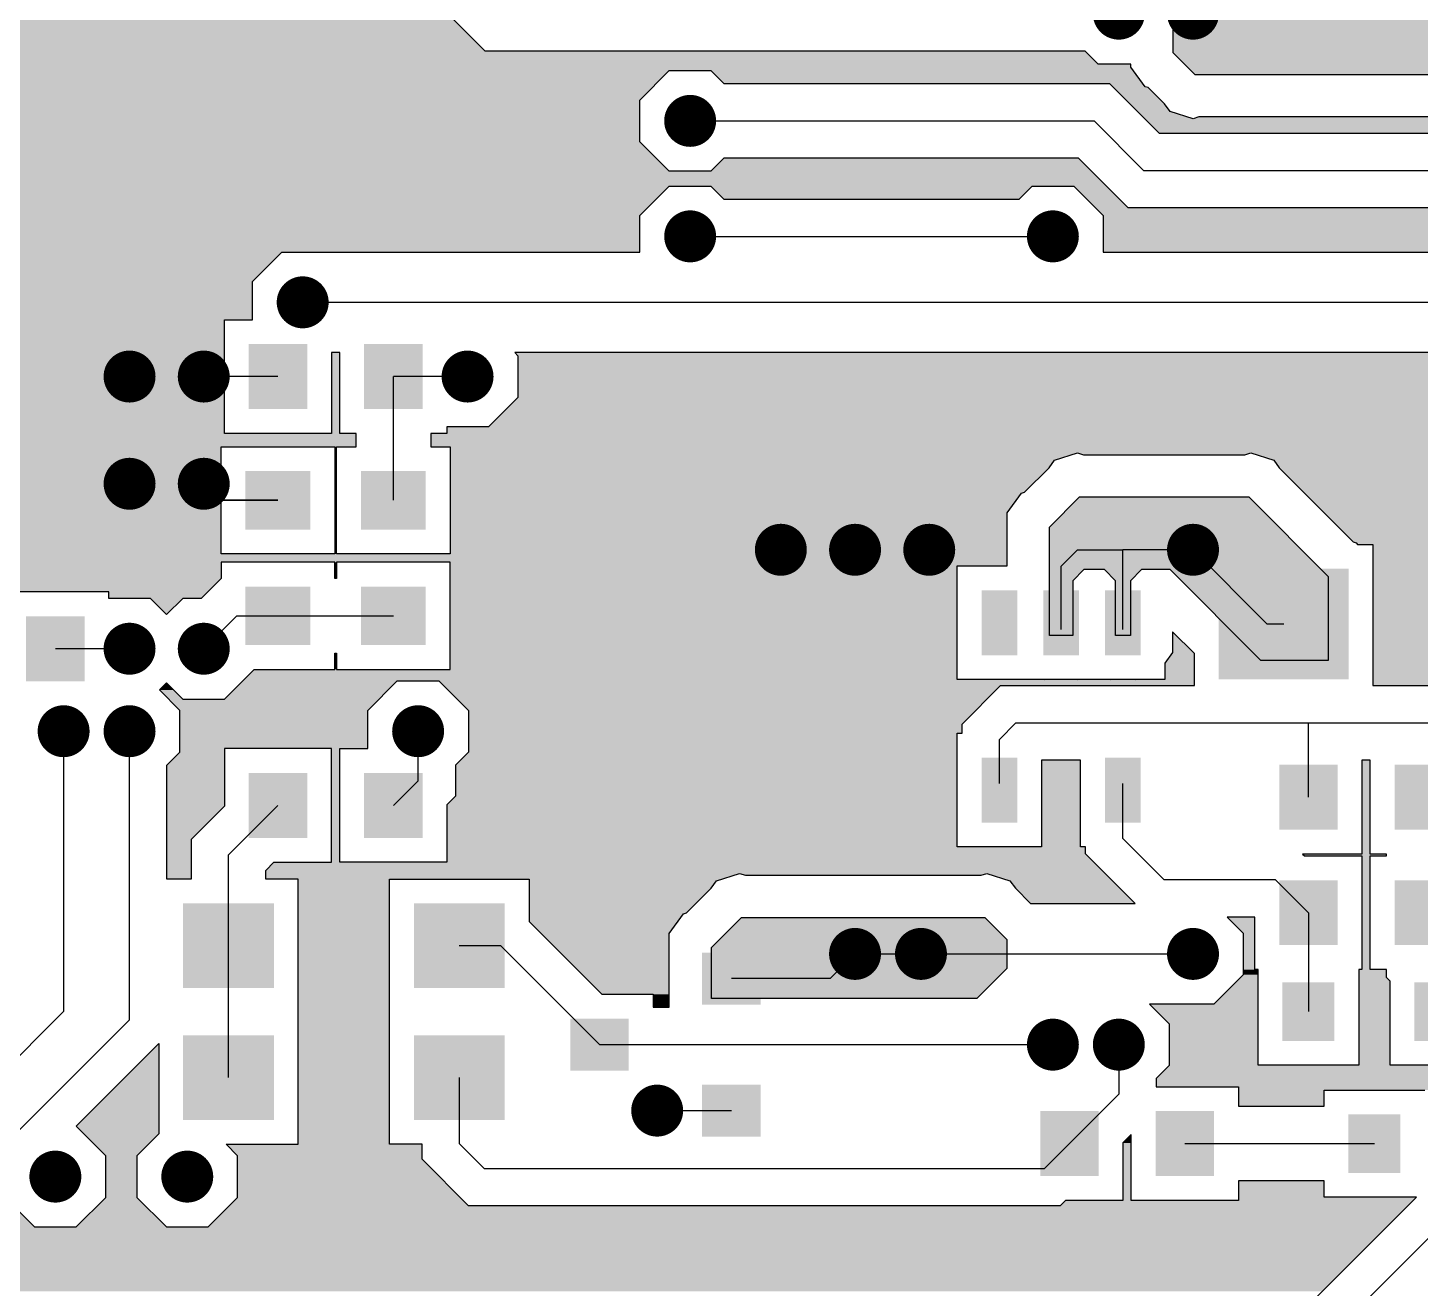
# Model space of a CAD drawing. Extents: x 295 to 953, y 10 to 290.
# Drawn here: x 757.97 to 793.36, y 150.48 to 182.5 of the extents above; entities that cross this region are included whole.
import ezdxf

# ---------------------------------------------------------------- set-up
doc = ezdxf.new("R2010")
doc.units = 0
doc.header["$LTSCALE"] = 5
doc.header["$MEASUREMENT"] = 0
doc.layers.get('0').update_dxf_attribs({"linetype": 'CONTINUOUS', "lineweight": 25})
doc.layers.add('L4-BOTTOM_GBR', color=6, linetype='CONTINUOUS')

msp = doc.modelspace()

# ---------------------------------------------------------------- linework, layer by layer
at = {"color": 7, "const_width": 0.66}
for points in [[(786.035, 182.86, -1), (785.375, 182.86, -1)], [(787.921, 182.86, -1), (787.261, 182.86, -1)], [(775.139, 180.136, -1), (774.479, 180.136, -1)], [(775.139, 177.202, -1), (774.479, 177.202, -1)], [(784.359, 177.202, -1), (783.699, 177.202, -1)], [(765.29, 175.526, -1), (764.63, 175.526, -1)], [(760.889, 173.64, -1), (760.229, 173.64, -1)], [(762.775, 173.64, -1), (762.115, 173.64, -1)], [(769.481, 173.64, -1), (768.821, 173.64, -1)], [(760.889, 170.916, -1), (760.229, 170.916, -1)], [(762.775, 170.916, -1), (762.115, 170.916, -1)], [(777.444, 169.239, -1), (776.784, 169.239, -1)], [(779.33, 169.239, -1), (778.67, 169.239, -1)], [(781.216, 169.239, -1), (780.556, 169.239, -1)], [(787.921, 169.239, -1), (787.261, 169.239, -1)], [(760.889, 166.725, -1), (760.229, 166.725, -1)], [(762.775, 166.725, -1), (762.115, 166.725, -1)], [(759.213, 164.629, -1), (758.553, 164.629, -1)], [(760.889, 164.629, -1), (760.229, 164.629, -1)], [(768.224, 164.629, -1), (767.564, 164.629, -1)], [(779.33, 158.971, -1), (778.67, 158.971, -1)], [(781.006, 158.971, -1), (780.346, 158.971, -1)], [(787.921, 158.971, -1), (787.261, 158.971, -1)], [(784.359, 156.666, -1), (783.699, 156.666, -1)], [(786.035, 156.666, -1), (785.375, 156.666, -1)], [(774.301, 154.99, -1), (773.641, 154.99, -1)], [(759.003, 153.313, -1), (758.343, 153.313, -1)], [(762.356, 153.313, -1), (761.696, 153.313, -1)]]:
    msp.add_lwpolyline(points, format="xyb", close=True, dxfattribs=at)
at = {"color": 7}
for points in [[(763.589, 174.465), (763.589, 172.815), (765.074, 174.465), (765.074, 172.815)], [(766.522, 174.465), (766.522, 172.815), (768.007, 174.465), (768.007, 172.815)], [(763.506, 171.239), (763.506, 169.754), (765.156, 171.239), (765.156, 169.754)], [(766.44, 171.239), (766.44, 169.754), (768.09, 171.239), (768.09, 169.754)], [(788.246, 168.756), (788.246, 165.951), (791.546, 168.756), (791.546, 165.951)], [(763.506, 168.305), (763.506, 166.82), (765.156, 168.305), (765.156, 166.82)], [(766.44, 168.305), (766.44, 166.82), (768.09, 168.305), (768.09, 166.82)], [(782.217, 168.206), (782.217, 166.556), (783.125, 168.206), (783.125, 166.556)], [(783.785, 168.206), (783.785, 166.556), (784.692, 168.206), (784.692, 166.556)], [(785.352, 168.206), (785.352, 166.556), (786.26, 168.206), (786.26, 166.556)], [(757.931, 167.549), (757.931, 165.899), (759.416, 167.549), (759.416, 165.899)], [(782.217, 163.959), (782.217, 162.309), (783.125, 163.959), (783.125, 162.309)], [(785.352, 163.959), (785.352, 162.309), (786.26, 163.959), (786.26, 162.309)], [(763.589, 163.568), (763.589, 161.918), (765.074, 163.568), (765.074, 161.918)], [(766.522, 163.568), (766.522, 161.918), (768.007, 163.568), (768.007, 161.918)], [(789.782, 163.778), (789.782, 162.128), (791.267, 163.778), (791.267, 162.128)], [(792.716, 163.778), (792.716, 162.128), (794.201, 163.778), (794.201, 162.128)], [(789.782, 160.844), (789.782, 159.194), (791.267, 160.844), (791.267, 159.194)], [(792.716, 160.844), (792.716, 159.194), (794.201, 160.844), (794.201, 159.194)], [(761.919, 160.253), (761.919, 158.108), (764.229, 160.253), (764.229, 158.108)], [(767.786, 160.253), (767.786, 158.108), (770.096, 160.253), (770.096, 158.108)], [(775.114, 159.002), (775.114, 157.683), (776.599, 159.002), (776.599, 157.683)], [(789.865, 158.247), (789.865, 156.762), (791.185, 158.247), (791.185, 156.762)], [(793.218, 158.247), (793.218, 156.762), (794.538, 158.247), (794.538, 156.762)], [(771.761, 157.326), (771.761, 156.006), (773.246, 157.326), (773.246, 156.006)], [(761.919, 156.9), (761.919, 154.755), (764.229, 156.9), (764.229, 154.755)], [(767.786, 156.9), (767.786, 154.755), (770.096, 156.9), (770.096, 154.755)], [(775.114, 155.65), (775.114, 154.33), (776.599, 155.65), (776.599, 154.33)], [(783.706, 154.976), (783.706, 153.327), (785.191, 154.976), (785.191, 153.327)], [(786.639, 154.976), (786.639, 153.327), (788.124, 154.976), (788.124, 153.327)], [(791.541, 154.894), (791.541, 153.409), (792.861, 154.894), (792.861, 153.409)]]:
    msp.add_solid(points, dxfattribs=at)
at = {"layer": 'L4-BOTTOM_GBR', "color": 7}
for p, q in [((769.596, 181.911), (767.993, 183.515)), ((787.086, 181.863), (787.086, 183.228)), ((784.846, 181.911), (769.596, 181.911)), ((785.176, 181.581), (784.846, 181.911)), ((786.014, 181.581), (785.176, 181.581)), ((786.014, 181.504), (786.014, 181.581)), ((787.642, 181.307), (787.086, 181.863)), ((773.53, 180.665), (774.279, 181.414)), ((774.279, 181.414), (775.338, 181.414)), ((775.338, 181.414), (775.668, 181.084)), ((786.377, 181.005), (786.014, 181.504)), ((811.638, 181.307), (787.642, 181.307)), ((775.668, 181.084), (785.469, 181.084)), ((785.469, 181.084), (786.727, 179.827)), ((786.453, 180.981), (786.377, 181.005)), ((786.867, 180.565), (786.453, 180.981)), ((773.53, 179.606), (773.53, 180.665)), ((787.006, 180.377), (786.867, 180.565)), ((787.591, 180.185), (787.006, 180.377)), ((787.741, 180.235), (787.591, 180.185)), ((811.539, 180.235), (787.741, 180.235)), ((774.809, 180.136), (785.077, 180.136)), ((786.334, 178.878), (785.077, 180.136)), ((786.727, 179.827), (801.191, 179.827)), ((774.279, 178.857), (773.53, 179.606)), ((775.668, 179.187), (775.338, 178.857)), ((784.684, 179.187), (775.668, 179.187)), ((785.941, 177.93), (784.684, 179.187)), ((775.338, 178.857), (774.279, 178.857)), ((786.334, 178.878), (802.05, 178.878)), ((773.53, 177.732), (774.279, 178.481)), ((774.279, 178.481), (775.338, 178.481)), ((775.338, 178.481), (775.668, 178.151)), ((783.169, 178.151), (783.499, 178.481)), ((783.499, 178.481), (784.559, 178.481)), ((784.559, 178.481), (785.308, 177.732)), ((775.668, 178.151), (783.169, 178.151)), ((773.53, 176.804), (773.53, 177.732)), ((785.308, 177.732), (785.308, 176.804)), ((801.191, 177.93), (785.941, 177.93)), ((774.809, 177.202), (784.029, 177.202)), ((763.681, 176.055), (764.43, 176.804)), ((764.43, 176.804), (773.53, 176.804)), ((785.308, 176.804), (800.694, 176.804)), ((763.681, 175.083), (763.681, 176.055)), ((764.96, 175.526), (800.164, 175.526)), ((762.97, 175.083), (763.681, 175.083)), ((762.97, 172.196), (762.97, 175.083)), ((765.692, 174.247), (765.692, 172.196)), ((765.904, 174.247), (765.692, 174.247)), ((765.904, 172.196), (765.904, 174.247)), ((770.352, 174.247), (770.43, 174.169)), ((800.694, 174.247), (770.352, 174.247)), ((770.43, 174.169), (770.43, 173.11)), ((764.331, 173.64), (762.445, 173.64)), ((764.331, 173.64), (762.97, 173.64)), ((769.151, 173.64), (767.265, 173.64)), ((767.265, 170.496), (767.265, 173.64)), ((770.43, 173.11), (769.68, 172.361)), ((768.626, 172.361), (768.626, 172.196)), ((769.68, 172.361), (768.626, 172.361)), ((765.692, 172.196), (762.97, 172.196)), ((766.316, 172.196), (765.904, 172.196)), ((766.316, 171.858), (766.316, 172.196)), ((768.214, 172.196), (768.214, 171.858)), ((768.626, 172.196), (768.214, 172.196)), ((762.887, 171.858), (765.775, 171.858)), ((762.887, 169.135), (762.887, 171.858)), ((765.775, 171.858), (765.775, 169.135)), ((765.821, 171.858), (766.316, 171.858)), ((765.821, 169.135), (765.821, 171.858)), ((768.214, 171.858), (768.709, 171.858)), ((768.709, 171.858), (768.709, 169.135)), ((784.072, 171.513), (784.658, 171.704)), ((784.658, 171.704), (784.808, 171.655)), ((784.808, 171.655), (788.908, 171.655)), ((788.908, 171.655), (789.058, 171.704)), ((789.058, 171.704), (789.644, 171.513)), ((783.31, 170.699), (783.933, 171.325)), ((783.933, 171.325), (784.072, 171.513)), ((789.644, 171.513), (789.781, 171.325)), ((789.781, 171.325), (791.663, 169.442)), ((762.445, 170.916), (762.864, 170.496)), ((782.871, 170.176), (783.234, 170.675)), ((783.234, 170.675), (783.31, 170.699)), ((762.864, 170.496), (764.331, 170.496)), ((764.331, 170.496), (762.887, 170.496)), ((783.943, 169.817), (784.709, 170.582)), ((784.709, 170.582), (789.007, 170.582)), ((789.007, 170.582), (791.03, 168.559)), ((782.871, 168.827), (782.871, 170.176)), ((783.943, 167.058), (783.943, 169.817)), ((784.658, 169.239), (784.238, 168.82)), ((784.658, 169.239), (785.806, 169.239)), ((785.806, 167.216), (785.806, 169.239)), ((787.591, 169.239), (785.806, 169.239)), ((787.591, 169.239), (789.477, 167.353)), ((791.663, 169.442), (791.739, 169.417)), ((791.739, 169.417), (791.771, 169.374)), ((791.771, 169.374), (792.165, 169.374)), ((792.165, 169.374), (792.165, 165.787)), ((765.775, 169.135), (762.887, 169.135)), ((762.887, 168.924), (762.887, 168.508)), ((765.775, 168.924), (762.887, 168.924)), ((765.775, 168.511), (765.775, 168.924)), ((768.709, 169.135), (765.821, 169.135)), ((765.821, 168.924), (765.821, 168.511)), ((768.709, 168.924), (765.821, 168.924)), ((768.709, 166.201), (768.709, 168.924)), ((781.598, 168.827), (782.871, 168.827)), ((781.598, 165.939), (781.598, 168.827)), ((784.238, 168.61), (784.238, 168.82)), ((762.887, 168.508), (762.383, 168.003)), ((765.821, 168.511), (765.775, 168.511)), ((784.238, 167.216), (784.238, 168.61)), ((784.816, 168.734), (784.534, 168.452)), ((785.337, 168.734), (784.816, 168.734)), ((785.62, 168.452), (785.337, 168.734)), ((786.283, 168.734), (786.001, 168.452)), ((787.014, 168.734), (786.283, 168.734)), ((789.319, 166.429), (787.014, 168.734)), ((791.03, 168.559), (791.03, 166.429)), ((760.035, 168.168), (757.312, 168.168)), ((760.035, 168.003), (760.035, 168.168)), ((784.534, 168.452), (784.534, 167.058)), ((785.62, 167.058), (785.62, 168.452)), ((786.001, 168.452), (786.001, 167.058)), ((761.089, 168.003), (760.035, 168.003)), ((761.501, 167.591), (761.089, 168.003)), ((761.916, 168.003), (761.501, 167.591)), ((762.383, 168.003), (761.916, 168.003)), ((762.445, 166.725), (763.283, 167.563)), ((763.283, 167.563), (764.331, 167.563)), ((764.331, 167.563), (767.265, 167.563)), ((784.534, 167.058), (783.943, 167.058)), ((786.001, 167.058), (785.62, 167.058)), ((787.073, 167.158), (787.073, 166.625)), ((787.628, 166.604), (787.073, 167.158)), ((789.896, 167.353), (789.477, 167.353)), ((760.559, 166.725), (758.673, 166.725)), ((765.775, 166.614), (765.821, 166.614)), ((765.775, 166.201), (765.775, 166.614)), ((765.821, 166.614), (765.821, 166.201)), ((787.073, 166.625), (786.878, 166.358)), ((786.878, 166.358), (786.878, 165.939)), ((787.628, 165.787), (787.628, 166.604)), ((791.03, 166.429), (789.319, 166.429)), ((762.975, 165.446), (763.724, 166.195)), ((763.724, 166.201), (765.775, 166.201)), ((763.724, 166.195), (763.724, 166.201)), ((765.821, 166.201), (768.709, 166.201)), ((761.32, 165.677), (761.501, 165.858)), ((761.838, 165.159), (761.32, 165.677)), ((761.501, 165.858), (761.916, 165.446)), ((766.615, 165.159), (767.364, 165.908)), ((767.364, 165.908), (768.423, 165.908)), ((768.423, 165.908), (769.172, 165.159)), ((783.814, 165.939), (781.598, 165.939)), ((781.722, 164.812), (782.697, 165.787)), ((782.697, 165.787), (787.628, 165.787)), ((783.819, 165.936), (783.814, 165.939)), ((783.824, 165.939), (783.819, 165.936)), ((784.653, 165.939), (783.824, 165.939)), ((784.658, 165.936), (784.653, 165.939)), ((784.662, 165.939), (784.658, 165.936)), ((785.491, 165.939), (784.662, 165.939)), ((785.496, 165.936), (785.491, 165.939)), ((785.501, 165.939), (785.496, 165.936)), ((786.119, 165.939), (785.501, 165.939)), ((786.124, 165.936), (786.119, 165.939)), ((786.129, 165.939), (786.124, 165.936)), ((786.878, 165.939), (786.129, 165.939)), ((792.165, 165.787), (794.543, 165.787)), ((761.916, 165.446), (762.975, 165.446)), ((761.838, 164.099), (761.838, 165.159)), ((766.615, 164.187), (766.615, 165.159)), ((769.172, 165.159), (769.172, 164.099)), ((758.883, 164.629), (758.883, 157.504)), ((760.559, 157.295), (760.559, 164.629)), ((767.894, 163.372), (767.894, 164.629)), ((781.598, 164.578), (781.722, 164.578)), ((781.598, 161.69), (781.598, 164.578)), ((781.722, 164.578), (781.722, 164.812)), ((783.09, 164.839), (782.671, 164.419)), ((783.09, 164.839), (790.525, 164.839)), ((790.525, 164.839), (796.811, 164.839)), ((790.525, 162.953), (790.525, 164.839)), ((782.671, 163.299), (782.671, 164.419)), ((761.508, 163.769), (761.838, 164.099)), ((762.97, 164.187), (762.97, 162.723)), ((765.692, 164.187), (762.97, 164.187)), ((765.692, 161.299), (765.692, 164.187)), ((765.904, 164.187), (766.615, 164.187)), ((765.904, 161.299), (765.904, 164.187)), ((769.172, 164.099), (768.842, 163.769)), ((783.743, 163.89), (783.743, 161.69)), ((784.733, 163.89), (783.743, 163.89)), ((784.733, 161.69), (784.733, 163.89)), ((791.886, 163.89), (791.886, 161.509)), ((792.097, 163.89), (791.886, 163.89)), ((792.097, 161.509), (792.097, 163.89)), ((761.508, 160.872), (761.508, 163.769)), ((768.842, 163.769), (768.842, 162.979)), ((767.265, 162.743), (767.894, 163.372)), ((785.806, 161.905), (785.806, 163.299)), ((768.842, 162.979), (768.626, 162.763)), ((762.97, 162.723), (762.125, 161.878)), ((764.331, 162.743), (763.074, 161.486)), ((768.626, 162.763), (768.626, 161.299)), ((762.125, 161.878), (762.125, 160.872)), ((785.806, 161.905), (786.854, 160.857)), ((763.074, 159.181), (763.074, 161.486)), ((783.743, 161.69), (781.598, 161.69)), ((784.857, 161.69), (784.733, 161.69)), ((784.857, 161.512), (784.857, 161.69)), ((786.119, 160.25), (784.857, 161.512)), ((790.376, 161.509), (790.423, 161.463)), ((791.886, 161.509), (790.376, 161.509)), ((790.423, 161.463), (791.886, 161.463)), ((791.886, 161.463), (791.886, 158.575)), ((792.51, 161.509), (792.097, 161.509)), ((792.097, 161.463), (792.51, 161.463)), ((792.097, 158.575), (792.097, 161.463)), ((792.51, 161.463), (792.51, 161.509)), ((764.023, 161.093), (764.229, 161.299)), ((764.023, 160.872), (764.023, 161.093)), ((764.229, 161.299), (765.692, 161.299)), ((768.626, 161.299), (765.904, 161.299)), ((762.125, 160.872), (761.508, 160.872)), ((764.848, 160.872), (764.023, 160.872)), ((764.848, 154.137), (764.848, 160.872)), ((767.168, 160.872), (770.715, 160.872)), ((767.168, 154.137), (767.168, 160.872)), ((770.715, 160.872), (770.715, 159.796)), ((775.342, 160.638), (775.48, 160.826)), ((775.48, 160.826), (776.066, 161.017)), ((776.066, 161.017), (776.216, 160.968)), ((776.216, 160.968), (782.202, 160.968)), ((782.202, 160.968), (782.353, 161.017)), ((782.353, 161.017), (782.938, 160.826)), ((782.938, 160.826), (783.075, 160.638)), ((789.687, 160.857), (786.854, 160.857)), ((790.525, 160.019), (789.687, 160.857)), ((774.718, 160.012), (775.342, 160.638)), ((783.075, 160.638), (783.463, 160.25)), ((774.279, 159.489), (774.642, 159.988)), ((774.642, 159.988), (774.718, 160.012)), ((783.463, 160.25), (786.119, 160.25)), ((790.525, 160.019), (790.525, 157.504)), ((770.715, 159.796), (772.566, 157.945)), ((775.352, 159.13), (776.117, 159.895)), ((776.117, 159.895), (782.301, 159.895)), ((782.301, 159.895), (782.857, 159.339)), ((788.462, 159.908), (788.87, 159.501)), ((789.164, 159.908), (788.462, 159.908)), ((789.164, 158.575), (789.164, 159.908)), ((774.279, 157.615), (774.279, 159.489)), ((782.857, 159.339), (782.857, 158.603)), ((788.87, 159.501), (788.87, 158.441)), ((763.074, 155.828), (763.074, 159.181)), ((768.941, 159.181), (769.989, 159.181)), ((772.504, 156.666), (769.989, 159.181)), ((775.352, 157.838), (775.352, 159.13)), ((779, 158.971), (778.371, 158.343)), ((779, 158.971), (787.591, 158.971)), ((782.857, 158.603), (782.092, 157.838)), ((789.246, 158.575), (789.164, 158.575)), ((789.246, 156.143), (789.246, 158.575)), ((791.804, 158.575), (791.804, 156.143)), ((791.886, 158.575), (791.804, 158.575)), ((792.51, 158.575), (792.097, 158.575)), ((792.51, 158.369), (792.51, 158.575)), ((778.371, 158.343), (775.856, 158.343)), ((788.87, 158.441), (788.121, 157.692)), ((792.599, 158.28), (792.51, 158.369)), ((792.599, 156.143), (792.599, 158.28)), ((772.566, 157.945), (773.865, 157.945)), ((773.865, 157.945), (773.865, 157.615)), ((756.787, 155.409), (758.883, 157.504)), ((773.865, 157.615), (774.279, 157.615)), ((782.092, 157.838), (775.352, 157.838)), ((786.487, 157.692), (786.984, 157.196)), ((788.121, 157.692), (786.487, 157.692)), ((760.559, 157.295), (757.416, 154.151)), ((786.984, 157.196), (786.984, 156.136)), ((759.198, 154.592), (761.3, 156.694)), ((761.3, 156.694), (761.3, 154.396)), ((772.504, 156.666), (784.029, 156.666)), ((785.705, 156.666), (785.705, 155.409)), ((798.278, 156.457), (790.944, 149.122)), ((786.984, 156.136), (786.654, 155.806)), ((791.804, 156.143), (789.246, 156.143)), ((795.157, 156.143), (792.599, 156.143)), ((768.941, 155.828), (768.941, 154.151)), ((786.654, 155.806), (786.654, 155.595)), ((784.448, 154.151), (785.705, 155.409)), ((786.654, 155.595), (788.743, 155.595)), ((788.743, 155.595), (788.743, 155.1)), ((790.923, 155.513), (793.48, 155.513)), ((790.923, 155.1), (790.923, 155.513)), ((788.743, 155.1), (790.923, 155.1)), ((773.971, 154.99), (775.856, 154.99)), ((759.203, 154.592), (759.198, 154.592)), ((759.952, 153.843), (759.203, 154.592)), ((761.3, 154.396), (760.747, 153.843)), ((786.02, 154.382), (785.809, 154.171)), ((786.02, 152.708), (786.02, 154.382)), ((763.011, 154.137), (764.848, 154.137)), ((763.305, 153.843), (763.011, 154.137)), ((767.993, 154.137), (767.168, 154.137)), ((767.993, 153.759), (767.993, 154.137)), ((769.57, 153.523), (768.941, 154.151)), ((784.448, 154.151), (783.819, 153.523)), ((785.809, 154.171), (785.809, 152.708)), ((787.382, 154.151), (792.201, 154.151)), ((759.952, 152.784), (759.952, 153.843)), ((760.747, 153.843), (760.747, 152.784)), ((763.305, 152.784), (763.305, 153.843)), ((769.177, 152.574), (767.993, 153.759)), ((769.57, 153.523), (783.819, 153.523)), ((788.743, 153.203), (788.743, 152.708)), ((790.923, 153.203), (788.743, 153.203)), ((790.923, 152.79), (790.923, 153.203)), ((757.395, 152.784), (758.144, 152.035)), ((759.203, 152.035), (759.952, 152.784)), ((760.747, 152.784), (761.496, 152.035)), ((762.556, 152.035), (763.305, 152.784)), ((784.212, 152.574), (769.177, 152.574)), ((784.346, 152.708), (784.212, 152.574)), ((785.809, 152.708), (784.346, 152.708)), ((788.743, 152.708), (786.02, 152.708)), ((790.551, 150.071), (793.271, 152.79)), ((793.271, 152.79), (790.923, 152.79)), ((758.144, 152.035), (759.203, 152.035)), ((761.496, 152.035), (762.556, 152.035))]:
    msp.add_line(p, q, dxfattribs=at)
for points in [[(769.596, 181.911), (768.04, 183.467), (714.373, 181.911), (714.373, 183.467)], [(812.194, 181.863), (812.194, 183.228), (787.086, 181.863), (787.086, 183.228)], [(785.176, 181.581), (784.846, 181.911), (714.373, 181.581), (714.373, 181.911)], [(784.846, 181.911), (784.846, 181.911), (774.279, 181.911), (784.846, 181.911)], [(786.014, 181.504), (786.014, 181.581), (714.373, 181.504), (714.373, 181.581)], [(811.638, 181.307), (812.194, 181.863), (787.642, 181.307), (787.086, 181.863)], [(786.079, 181.414), (786.014, 181.504), (714.373, 181.414), (714.373, 181.504)], [(773.824, 180.959), (774.279, 181.414), (714.373, 180.959), (714.373, 181.414)], [(786.079, 181.414), (786.079, 181.414), (775.338, 181.414), (774.279, 181.414)], [(786.319, 181.084), (786.079, 181.414), (775.668, 181.084), (775.338, 181.414)], [(773.796, 180.931), (773.824, 180.959), (714.401, 180.931), (714.373, 180.959)], [(773.796, 180.931), (773.796, 180.931), (740.221, 180.931), (733.539, 180.931)], [(773.53, 180.665), (773.796, 180.931), (740.221, 180.665), (740.221, 180.931)], [(786.319, 181.084), (786.319, 181.084), (785.469, 181.084), (775.668, 181.084)], [(786.377, 181.005), (786.319, 181.084), (785.549, 181.005), (785.469, 181.084)], [(786.453, 180.981), (786.377, 181.005), (785.573, 180.981), (785.549, 181.005)], [(786.867, 180.565), (786.453, 180.981), (785.989, 180.565), (785.573, 180.981)], [(773.53, 179.606), (773.53, 180.665), (740.221, 179.606), (740.221, 180.665)], [(787.006, 180.377), (786.867, 180.565), (786.177, 180.377), (785.989, 180.565)], [(787.591, 180.185), (787.006, 180.377), (786.369, 180.185), (786.177, 180.377)], [(844.978, 180.157), (844.95, 180.185), (786.397, 180.157), (786.369, 180.185)], [(801.191, 179.827), (801.521, 180.157), (786.727, 179.827), (786.397, 180.157)], [(811.689, 180.185), (811.539, 180.235), (787.591, 180.185), (787.741, 180.235)], [(774.279, 178.857), (773.53, 179.606), (740.221, 178.857), (740.221, 179.606)], [(785.014, 178.857), (784.684, 179.187), (775.338, 178.857), (775.668, 179.187)], [(784.684, 179.187), (784.684, 179.187), (775.668, 179.187), (784.684, 179.187)], [(785.39, 178.481), (785.014, 178.857), (740.221, 178.481), (740.221, 178.857)], [(785.014, 178.857), (785.014, 178.857), (774.279, 178.857), (775.338, 178.857)], [(773.733, 177.935), (774.279, 178.481), (740.221, 177.935), (740.221, 178.481)], [(783.499, 178.481), (783.499, 178.481), (775.338, 178.481), (774.279, 178.481)], [(783.169, 178.151), (783.499, 178.481), (775.668, 178.151), (775.338, 178.481)], [(785.39, 178.481), (785.39, 178.481), (784.559, 178.481), (783.499, 178.481)], [(785.941, 177.93), (785.39, 178.481), (785.11, 177.93), (784.559, 178.481)], [(773.733, 177.935), (773.733, 177.935), (749.43, 177.935), (746.543, 177.935)], [(773.65, 177.852), (773.733, 177.935), (749.43, 177.852), (749.43, 177.935)], [(773.65, 177.852), (773.65, 177.852), (750.192, 177.852), (749.43, 177.852)], [(773.53, 177.732), (773.65, 177.852), (750.313, 177.732), (750.192, 177.852)], [(773.53, 177.103), (773.53, 177.732), (750.941, 177.103), (750.313, 177.732)], [(801.389, 177.732), (801.191, 177.93), (785.308, 177.732), (785.11, 177.93)], [(801.521, 177.6), (801.389, 177.732), (785.308, 177.6), (785.308, 177.732)], [(802.149, 177.438), (801.987, 177.6), (785.308, 177.438), (785.308, 177.6)], [(802.149, 177.019), (802.149, 177.438), (785.308, 177.019), (785.308, 177.438)], [(773.53, 176.804), (773.53, 177.103), (750.941, 176.804), (750.941, 177.103)], [(802.364, 176.804), (802.149, 177.019), (785.308, 176.804), (785.308, 177.019)], [(764.221, 176.595), (764.43, 176.804), (750.941, 176.595), (750.941, 176.804)], [(802.364, 176.804), (802.364, 176.804), (800.694, 176.804), (785.308, 176.804)], [(764.221, 176.595), (764.221, 176.595), (754.383, 176.595), (753.324, 176.595)], [(763.681, 176.055), (764.221, 176.595), (754.923, 176.055), (754.383, 176.595)], [(763.681, 175.846), (763.681, 176.055), (755.132, 175.846), (754.923, 176.055)], [(763.681, 175.083), (763.681, 175.846), (755.132, 175.083), (755.132, 175.846)], [(762.97, 174.786), (762.97, 175.083), (755.132, 174.786), (755.132, 175.083)], [(762.97, 174.456), (762.97, 174.786), (754.802, 174.456), (755.132, 174.786)], [(762.97, 174.163), (762.97, 174.456), (754.802, 174.163), (754.802, 174.456)], [(762.97, 174.163), (762.97, 174.163), (755.088, 174.163), (754.802, 174.163)], [(762.97, 172.196), (762.97, 174.163), (755.088, 172.196), (755.088, 174.163)], [(765.904, 172.196), (765.904, 174.247), (765.692, 172.196), (765.692, 174.247)], [(765.904, 174.247), (765.904, 174.247), (765.692, 174.247), (765.904, 174.247)], [(804.999, 174.169), (804.921, 174.247), (770.43, 174.169), (770.352, 174.247)], [(804.921, 174.247), (804.921, 174.247), (770.352, 174.247), (800.694, 174.247)], [(805.01, 174.158), (804.999, 174.169), (770.43, 174.158), (770.43, 174.169)], [(806.683, 173.745), (806.683, 174.158), (770.43, 173.745), (770.43, 174.158)], [(809.483, 173.11), (809.483, 173.745), (770.43, 173.11), (770.43, 173.745)], [(809.483, 172.361), (809.483, 173.11), (769.68, 172.361), (770.43, 173.11)], [(809.483, 172.353), (809.483, 172.361), (768.626, 172.353), (768.626, 172.361)], [(809.483, 172.361), (809.483, 172.361), (768.626, 172.361), (769.68, 172.361)], [(766.316, 171.858), (766.316, 172.196), (755.088, 171.858), (755.088, 172.196)], [(806.436, 171.858), (806.436, 172.196), (768.214, 171.858), (768.214, 172.196)], [(806.436, 172.196), (806.436, 172.196), (768.214, 172.196), (768.626, 172.196)], [(806.436, 172.196), (806.436, 172.353), (768.626, 172.196), (768.626, 172.353)], [(762.887, 171.44), (762.887, 171.858), (755.088, 171.44), (755.088, 171.858)], [(765.821, 171.858), (765.821, 171.858), (765.775, 171.858), (762.887, 171.858)], [(765.821, 169.135), (765.821, 171.858), (765.775, 169.135), (765.775, 171.858)], [(806.436, 171.858), (806.436, 171.858), (768.709, 171.858), (768.214, 171.858)], [(806.436, 171.704), (806.436, 171.858), (768.709, 171.704), (768.709, 171.858)], [(784.072, 171.513), (784.658, 171.704), (768.709, 171.513), (768.709, 171.704)], [(788.908, 171.655), (789.058, 171.704), (784.808, 171.655), (784.658, 171.704)], [(806.436, 171.513), (806.436, 171.704), (789.644, 171.513), (789.058, 171.704)], [(762.887, 171.229), (762.887, 171.44), (717.668, 171.229), (717.668, 171.44)], [(783.933, 171.325), (784.072, 171.513), (768.709, 171.325), (768.709, 171.513)], [(783.31, 170.699), (783.933, 171.325), (768.709, 170.699), (768.709, 171.325)], [(806.436, 171.325), (806.436, 171.513), (789.781, 171.325), (789.644, 171.513)], [(806.436, 169.442), (806.436, 171.325), (791.663, 169.442), (789.781, 171.325)], [(762.887, 171.229), (762.887, 171.229), (755.088, 171.229), (752.2, 171.229)], [(762.887, 169.135), (762.887, 171.229), (755.088, 169.135), (755.088, 171.229)], [(783.234, 170.675), (783.31, 170.699), (768.709, 170.675), (768.709, 170.699)], [(782.871, 170.176), (783.234, 170.675), (768.709, 170.176), (768.709, 170.675)], [(789.773, 169.817), (789.007, 170.582), (783.943, 169.817), (784.709, 170.582)], [(789.007, 170.582), (789.007, 170.582), (784.709, 170.582), (789.007, 170.582)], [(782.871, 169.135), (782.871, 170.176), (768.709, 169.135), (768.709, 170.176)], [(790.855, 168.734), (789.773, 169.817), (783.943, 168.734), (783.943, 169.817)], [(806.436, 169.417), (806.436, 169.442), (791.739, 169.417), (791.663, 169.442)], [(806.436, 169.374), (806.436, 169.417), (791.771, 169.374), (791.739, 169.417)], [(794.543, 169.374), (794.543, 169.374), (792.165, 169.374), (791.771, 169.374)], [(794.543, 165.787), (794.543, 169.374), (792.165, 165.787), (792.165, 169.374)], [(782.871, 168.924), (782.871, 169.135), (755.088, 168.924), (755.088, 169.135)], [(762.887, 168.508), (762.887, 168.924), (755.088, 168.508), (755.088, 168.924)], [(765.821, 168.924), (765.821, 168.924), (765.775, 168.924), (762.887, 168.924)], [(765.821, 168.511), (765.821, 168.924), (765.775, 168.511), (765.775, 168.924)], [(782.871, 168.924), (782.871, 168.924), (768.709, 168.924), (765.821, 168.924)], [(782.871, 168.827), (782.871, 168.924), (768.709, 168.827), (768.709, 168.924)], [(781.598, 166.201), (781.598, 168.827), (768.709, 166.201), (768.709, 168.827)], [(762.548, 168.168), (762.886, 168.506), (754.758, 168.168), (754.758, 168.506)], [(762.886, 168.506), (762.886, 168.506), (754.758, 168.506), (755.088, 168.506)], [(762.886, 168.506), (762.887, 168.508), (755.088, 168.506), (755.088, 168.508)], [(784.534, 168.452), (784.816, 168.734), (783.943, 168.452), (783.943, 168.734)], [(786.283, 168.734), (786.283, 168.734), (785.337, 168.734), (784.816, 168.734)], [(786.001, 168.452), (786.283, 168.734), (785.619, 168.452), (785.337, 168.734)], [(790.855, 168.734), (790.855, 168.734), (787.014, 168.734), (786.283, 168.734)], [(791.03, 168.559), (790.855, 168.734), (787.189, 168.559), (787.014, 168.734)], [(791.03, 166.429), (791.03, 168.559), (789.319, 166.429), (787.189, 168.559)], [(762.548, 168.168), (762.548, 168.168), (760.035, 168.168), (757.312, 168.168)], [(762.383, 168.003), (762.548, 168.168), (760.035, 168.003), (760.035, 168.168)], [(784.534, 167.058), (784.534, 168.452), (783.943, 167.058), (783.943, 168.452)], [(786.001, 168.452), (786.001, 168.452), (785.62, 168.452), (785.619, 168.452)], [(786.001, 167.058), (786.001, 168.452), (785.62, 167.058), (785.62, 168.452)], [(761.916, 168.003), (761.916, 168.003), (761.089, 168.003), (760.035, 168.003)], [(761.501, 167.591), (761.916, 168.003), (761.501, 167.591), (761.089, 168.003)], [(787.606, 166.625), (787.073, 167.158), (787.073, 166.625), (787.073, 167.158)], [(765.821, 166.201), (765.821, 166.614), (765.775, 166.201), (765.775, 166.614)], [(765.821, 166.614), (765.821, 166.614), (765.775, 166.614), (765.821, 166.614)], [(787.628, 166.358), (787.628, 166.604), (786.878, 166.358), (787.058, 166.604)], [(787.628, 165.939), (787.628, 166.358), (786.878, 165.939), (786.878, 166.358)], [(787.628, 166.604), (787.606, 166.625), (787.058, 166.604), (787.073, 166.625)], [(781.598, 165.939), (781.598, 166.195), (763.468, 165.939), (763.724, 166.195)], [(781.598, 166.195), (781.598, 166.201), (763.724, 166.195), (763.724, 166.201)], [(781.598, 166.201), (781.598, 166.201), (763.724, 166.201), (763.91, 166.201)], [(767.364, 166.201), (766.629, 166.201), (763.91, 166.201), (765.775, 166.201)], [(781.598, 166.201), (781.598, 166.201), (767.364, 166.201), (768.709, 166.201)], [(761.684, 165.677), (761.501, 165.858), (761.32, 165.677), (761.501, 165.858)], [(761.916, 165.446), (761.684, 165.677), (761.551, 165.446), (761.32, 165.677)], [(766.902, 165.446), (767.364, 165.908), (762.975, 165.446), (763.437, 165.908)], [(787.628, 165.908), (787.628, 165.936), (763.437, 165.908), (763.465, 165.936)], [(783.819, 165.936), (783.814, 165.939), (763.465, 165.936), (763.468, 165.939)], [(787.628, 165.908), (787.628, 165.908), (768.423, 165.908), (767.364, 165.908)], [(787.628, 165.787), (787.628, 165.908), (768.544, 165.787), (768.423, 165.908)], [(782.069, 165.159), (782.697, 165.787), (769.172, 165.159), (768.544, 165.787)], [(784.658, 165.936), (784.653, 165.939), (783.819, 165.936), (783.824, 165.939)], [(784.653, 165.939), (784.653, 165.939), (783.824, 165.939), (784.653, 165.939)], [(785.496, 165.936), (785.491, 165.939), (784.658, 165.936), (784.662, 165.939)], [(785.491, 165.939), (785.491, 165.939), (784.662, 165.939), (785.491, 165.939)], [(786.124, 165.936), (786.119, 165.939), (785.496, 165.936), (785.501, 165.939)], [(786.119, 165.939), (786.119, 165.939), (785.501, 165.939), (786.119, 165.939)], [(787.628, 165.936), (787.628, 165.939), (786.124, 165.936), (786.129, 165.939)], [(787.628, 165.939), (787.628, 165.939), (786.129, 165.939), (786.878, 165.939)], [(766.615, 165.159), (766.902, 165.446), (761.838, 165.159), (761.551, 165.446)], [(766.615, 164.187), (766.615, 165.159), (761.838, 164.187), (761.838, 165.159)], [(781.722, 164.812), (782.069, 165.159), (769.172, 164.812), (769.172, 165.159)], [(781.722, 164.578), (781.722, 164.812), (769.172, 164.578), (769.172, 164.812)], [(781.598, 164.099), (781.598, 164.578), (769.172, 164.099), (769.172, 164.578)], [(762.97, 163.769), (762.97, 164.099), (761.508, 163.769), (761.838, 164.099)], [(762.97, 164.099), (762.97, 164.187), (761.838, 164.099), (761.838, 164.187)], [(765.904, 164.187), (765.904, 164.187), (765.692, 164.187), (762.97, 164.187)], [(765.904, 161.299), (765.904, 164.187), (765.692, 161.299), (765.692, 164.187)], [(781.598, 163.769), (781.598, 164.099), (768.842, 163.769), (769.172, 164.099)], [(784.733, 161.69), (784.733, 163.89), (783.743, 161.69), (783.743, 163.89)], [(784.733, 163.89), (784.733, 163.89), (783.743, 163.89), (784.733, 163.89)], [(792.097, 161.509), (792.097, 163.89), (791.886, 161.509), (791.886, 163.89)], [(792.097, 163.89), (792.097, 163.89), (791.886, 163.89), (792.097, 163.89)], [(762.97, 162.723), (762.97, 163.769), (761.508, 162.723), (761.508, 163.769)], [(781.598, 162.979), (781.598, 163.769), (768.842, 162.979), (768.842, 163.769)], [(781.598, 162.763), (781.598, 162.979), (768.626, 162.763), (768.842, 162.979)], [(762.125, 161.878), (762.97, 162.723), (761.508, 161.878), (761.508, 162.723)], [(781.598, 161.69), (781.598, 162.763), (768.626, 161.69), (768.626, 162.763)], [(762.125, 160.872), (762.125, 161.878), (761.508, 160.872), (761.508, 161.878)], [(784.857, 161.512), (784.857, 161.69), (768.626, 161.512), (768.626, 161.69)], [(785.07, 161.299), (784.857, 161.512), (768.626, 161.299), (768.626, 161.512)], [(792.51, 161.463), (792.51, 161.509), (790.423, 161.463), (790.377, 161.509)], [(792.51, 161.509), (792.51, 161.509), (790.377, 161.509), (791.886, 161.509)], [(792.097, 161.463), (792.097, 161.463), (791.886, 161.463), (790.423, 161.463)], [(792.097, 158.575), (792.097, 161.463), (791.886, 158.575), (791.886, 161.463)], [(785.276, 161.093), (785.07, 161.299), (764.023, 161.093), (764.229, 161.299)], [(785.352, 161.017), (785.276, 161.093), (764.023, 161.017), (764.023, 161.093)], [(785.07, 161.299), (785.07, 161.299), (764.229, 161.299), (765.692, 161.299)], [(775.622, 160.872), (776.066, 161.017), (764.023, 160.872), (764.023, 161.017)], [(767.168, 160.872), (767.168, 160.872), (764.848, 160.872), (764.023, 160.872)], [(767.168, 154.137), (767.168, 160.872), (764.848, 154.137), (764.848, 160.872)], [(775.622, 160.872), (775.622, 160.872), (770.715, 160.872), (767.168, 160.872)], [(775.48, 160.826), (775.622, 160.872), (770.715, 160.826), (770.715, 160.872)], [(775.342, 160.638), (775.48, 160.826), (770.715, 160.638), (770.715, 160.826)], [(782.202, 160.968), (782.353, 161.017), (776.216, 160.968), (776.066, 161.017)], [(785.544, 160.826), (785.352, 161.017), (782.938, 160.826), (782.353, 161.017)], [(785.732, 160.638), (785.544, 160.826), (783.075, 160.638), (782.938, 160.826)], [(774.718, 160.012), (775.342, 160.638), (770.715, 160.012), (770.715, 160.638)], [(786.119, 160.25), (785.732, 160.638), (783.463, 160.25), (783.075, 160.638)], [(774.642, 159.988), (774.718, 160.012), (770.715, 159.988), (770.715, 160.012)], [(774.503, 159.796), (774.642, 159.988), (770.715, 159.796), (770.715, 159.988)], [(774.279, 159.489), (774.503, 159.796), (771.022, 159.489), (770.715, 159.796)], [(782.857, 159.339), (782.301, 159.895), (775.561, 159.339), (776.117, 159.895)], [(782.301, 159.895), (782.301, 159.895), (776.117, 159.895), (782.301, 159.895)], [(789.164, 159.501), (789.164, 159.908), (788.87, 159.501), (788.463, 159.908)], [(789.164, 159.908), (789.164, 159.908), (788.463, 159.908), (789.164, 159.908)], [(774.279, 157.945), (774.279, 159.489), (772.566, 157.945), (771.022, 159.489)], [(782.857, 159.13), (782.857, 159.339), (775.352, 159.13), (775.561, 159.339)], [(789.164, 158.575), (789.164, 159.501), (788.87, 158.575), (788.87, 159.501)], [(782.857, 158.603), (782.857, 159.13), (775.352, 158.603), (775.352, 159.13)], [(782.092, 157.838), (782.857, 158.603), (775.352, 157.838), (775.352, 158.603)], [(789.246, 158.441), (789.246, 158.575), (788.87, 158.441), (788.87, 158.575)], [(792.51, 158.369), (792.51, 158.575), (791.804, 158.369), (791.804, 158.575)], [(792.51, 158.575), (792.51, 158.575), (791.804, 158.575), (791.886, 158.575)], [(789.246, 157.692), (789.246, 158.441), (788.121, 157.692), (788.87, 158.441)], [(792.599, 158.28), (792.51, 158.369), (791.804, 158.28), (791.804, 158.369)], [(792.599, 156.143), (792.599, 158.28), (791.804, 156.143), (791.804, 158.28)], [(774.279, 157.945), (774.279, 157.945), (773.865, 157.945), (772.566, 157.945)], [(774.279, 157.615), (774.279, 157.945), (773.865, 157.615), (773.865, 157.945)], [(789.246, 157.196), (789.246, 157.692), (786.984, 157.196), (786.487, 157.692)], [(789.246, 157.692), (789.246, 157.692), (786.487, 157.692), (788.121, 157.692)], [(789.246, 156.143), (789.246, 157.196), (786.984, 156.143), (786.984, 157.196)], [(761.3, 154.592), (761.3, 156.694), (759.198, 154.592), (761.3, 156.694)], [(796.287, 155.806), (796.617, 156.136), (786.654, 155.806), (786.984, 156.136)], [(796.617, 156.136), (796.623, 156.143), (786.984, 156.136), (786.984, 156.143)], [(796.076, 155.595), (796.287, 155.806), (786.654, 155.595), (786.654, 155.806)], [(796.076, 155.595), (796.076, 155.595), (788.743, 155.595), (786.654, 155.595)], [(795.993, 155.513), (796.076, 155.595), (788.743, 155.513), (788.743, 155.595)], [(790.923, 155.1), (790.923, 155.513), (788.743, 155.1), (788.743, 155.513)], [(795.993, 155.513), (795.993, 155.513), (793.48, 155.513), (790.923, 155.513)], [(761.3, 154.592), (761.3, 154.592), (759.203, 154.592), (759.198, 154.592)], [(761.3, 154.396), (761.3, 154.592), (759.399, 154.396), (759.203, 154.592)], [(760.747, 153.843), (761.3, 154.396), (759.952, 153.843), (759.399, 154.396)], [(786.02, 154.171), (786.02, 154.382), (785.809, 154.171), (786.02, 154.382)], [(767.993, 153.843), (767.993, 154.137), (763.305, 153.843), (763.011, 154.137)], [(767.993, 154.137), (767.993, 154.137), (763.011, 154.137), (764.43, 154.137)], [(767.993, 154.137), (767.993, 154.137), (764.43, 154.137), (764.848, 154.137)], [(786.02, 152.708), (786.02, 154.171), (785.809, 152.708), (785.809, 154.171)], [(760.747, 152.784), (760.747, 153.843), (759.952, 152.784), (759.952, 153.843)], [(767.993, 153.759), (767.993, 153.843), (763.305, 153.759), (763.305, 153.843)], [(768.968, 152.784), (767.993, 153.759), (763.305, 152.784), (763.305, 153.759)], [(790.923, 152.79), (790.923, 153.203), (788.743, 152.79), (788.743, 153.203)], [(790.923, 153.203), (790.923, 153.203), (788.743, 153.203), (790.923, 153.203)], [(758.144, 152.035), (757.395, 152.784), (751.031, 152.035), (751.78, 152.784)], [(761.496, 152.035), (760.747, 152.784), (759.203, 152.035), (759.952, 152.784)], [(792.846, 152.366), (793.054, 152.574), (762.887, 152.366), (763.095, 152.574)], [(769.177, 152.574), (768.968, 152.784), (763.095, 152.574), (763.305, 152.784)], [(793.054, 152.574), (793.188, 152.708), (784.212, 152.574), (784.346, 152.708)], [(793.188, 152.708), (793.188, 152.708), (784.346, 152.708), (785.809, 152.708)], [(793.188, 152.708), (793.27, 152.79), (788.743, 152.708), (788.743, 152.79)], [(792.515, 152.035), (792.846, 152.366), (762.556, 152.035), (762.887, 152.366)], [(790.881, 150.401), (792.515, 152.035), (716.197, 150.401), (714.564, 152.035)], [(792.515, 152.035), (792.515, 152.035), (733.539, 152.035), (733.631, 152.035)], [(758.144, 152.035), (758.144, 152.035), (733.631, 152.035), (733.847, 152.035)], [(792.515, 152.035), (792.515, 152.035), (758.144, 152.035), (759.203, 152.035)]]:
    msp.add_solid(points, dxfattribs=at)

doc.saveas('drawing.dxf')
